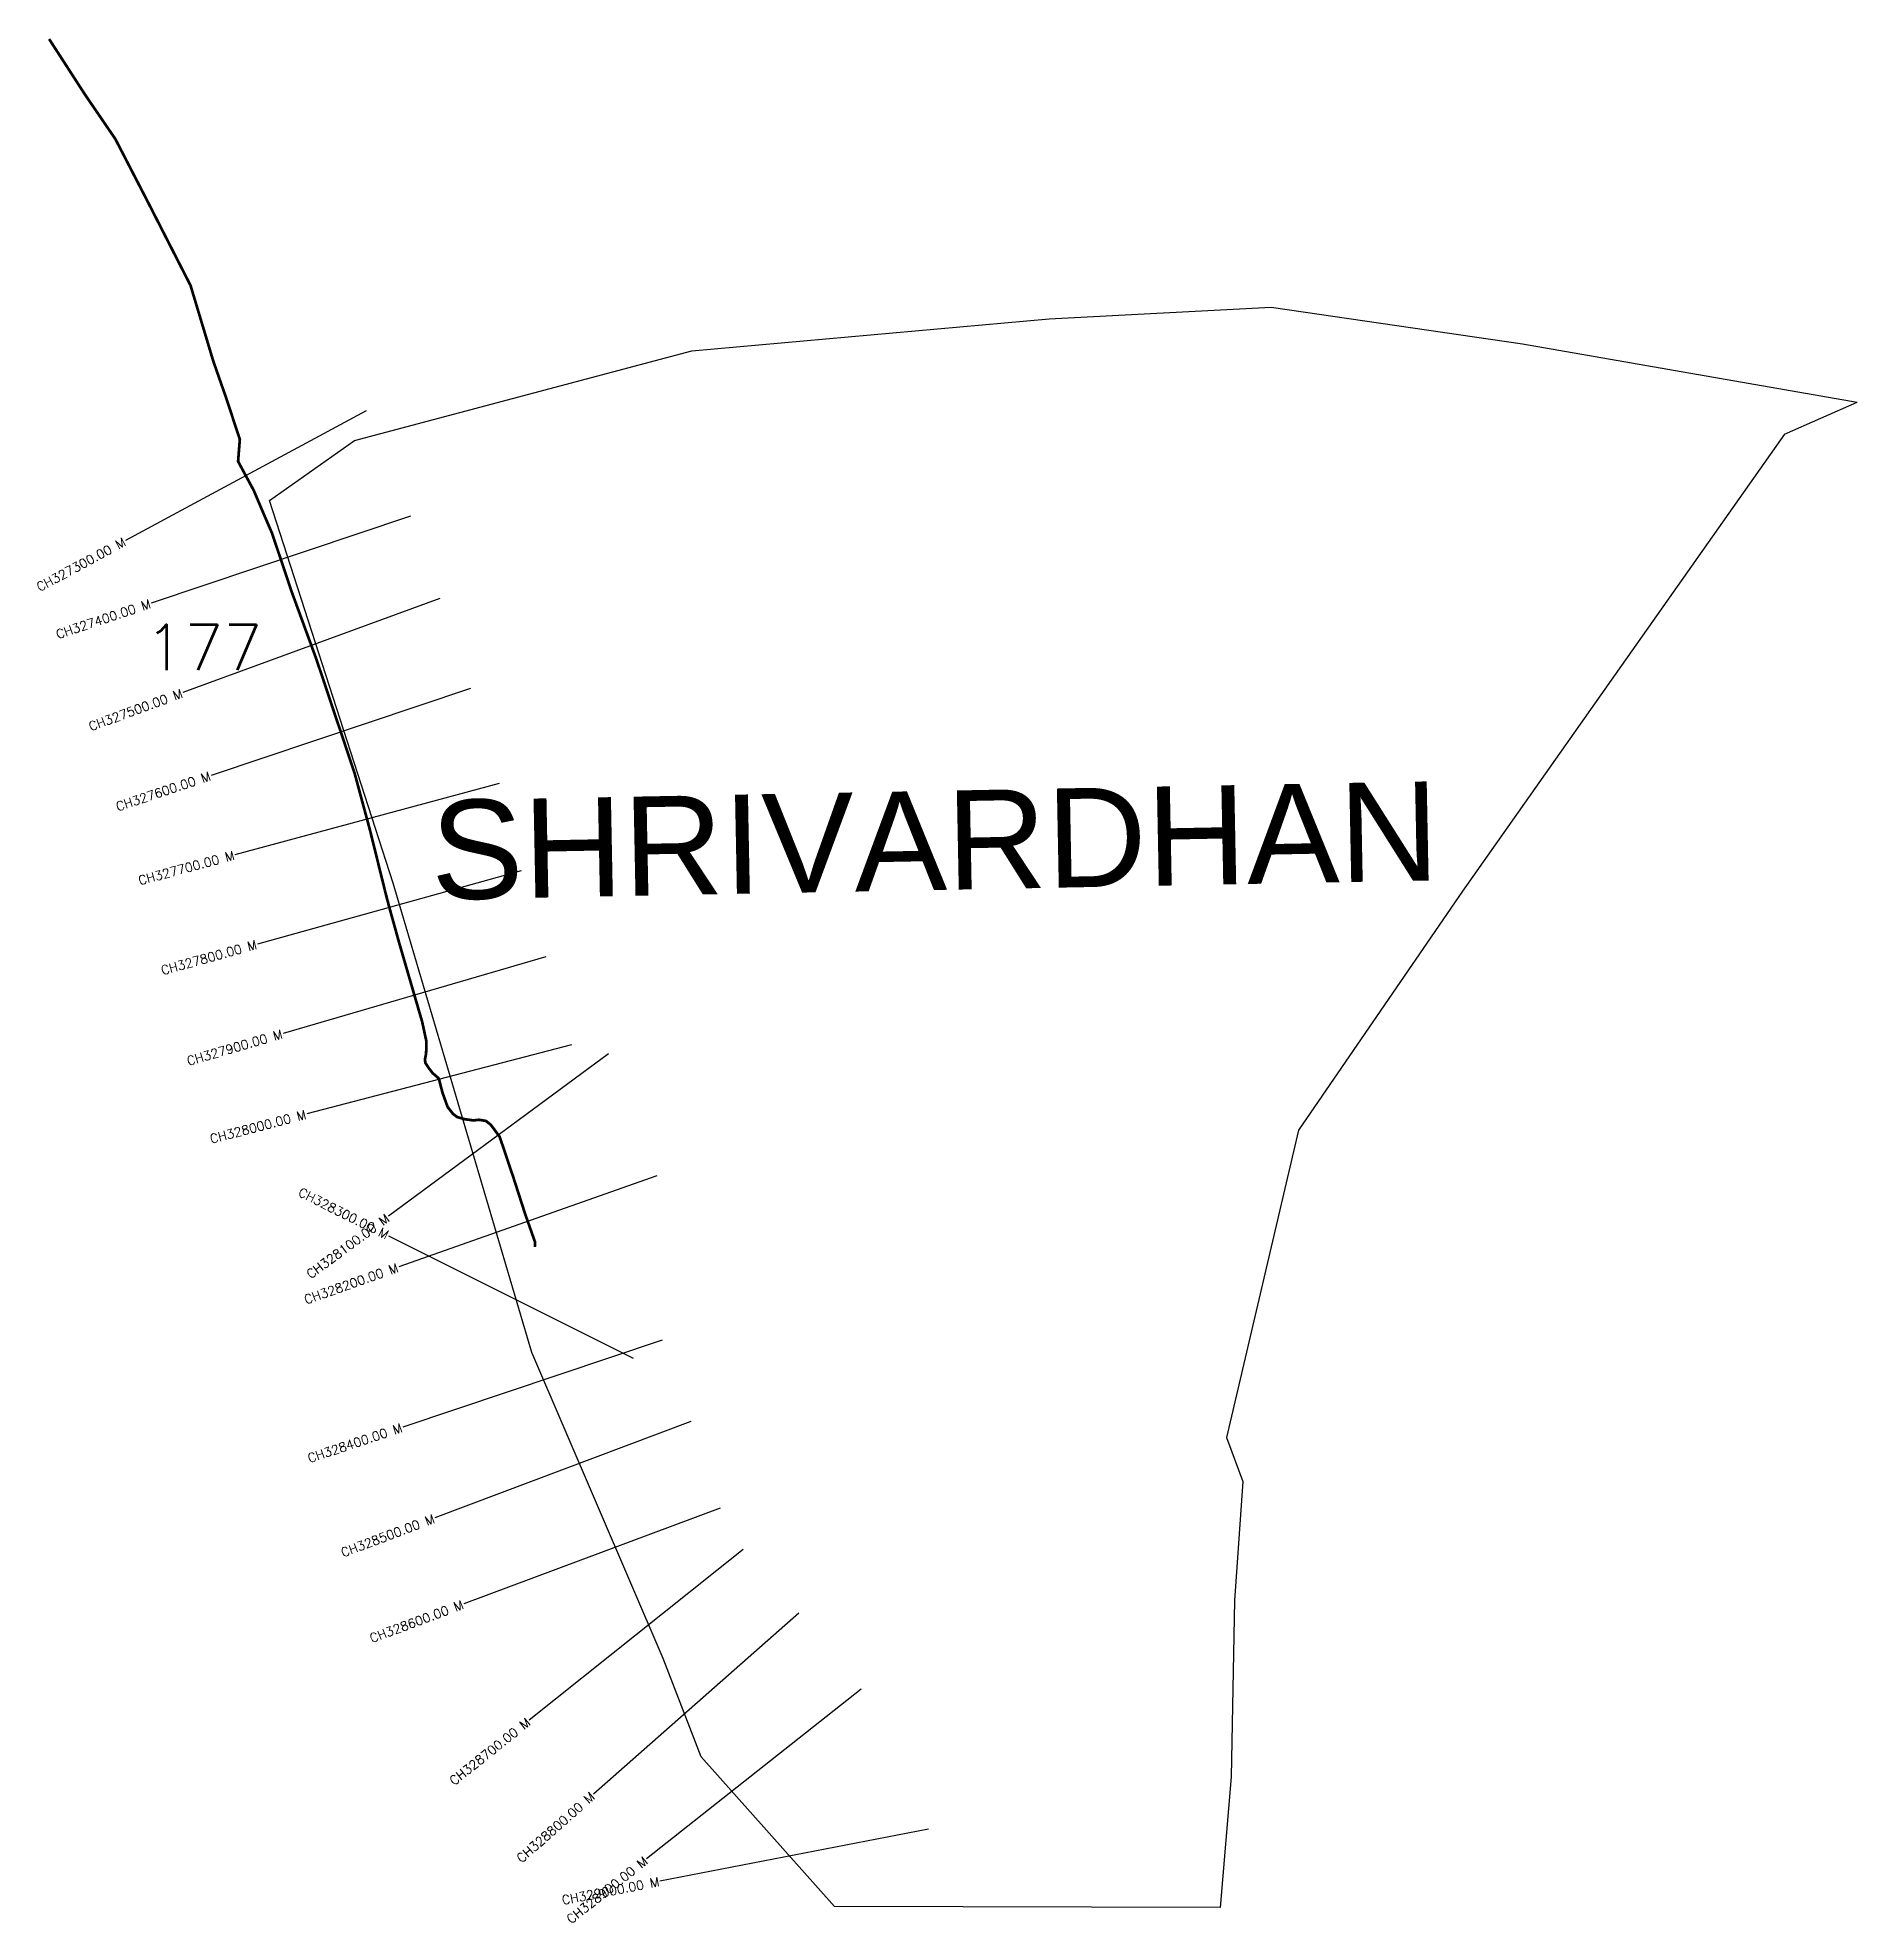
# Model space of a CAD drawing. Header units: metres. Extents: x 289082 to 291077, y 1994851 to 1996918.
import ezdxf
from ezdxf.enums import TextEntityAlignment as Align

# ---------------------------------------------------------------- set-up
doc = ezdxf.new("R2010")
doc.units = ezdxf.units.M
doc.header["$MEASUREMENT"] = 0
for name, color, linetype in [('ARTIFICIALLY PROTECTED', 4, 'Continuous'), ('CS', 134, 'Continuous'), ('CSMark', 6, 'Continuous'), ('village', 3, 'Continuous'), ('VILLAGE NAME', 250, 'Continuous')]:
    doc.layers.add(name, color=color, linetype=linetype)
doc.styles.get("Standard").update_dxf_attribs({"font": 'simplex.shx'})

msp = doc.modelspace()

# ---------------------------------------------------------------- linework, layer by layer
at = {"color": 6, "flags": 128}
msp.add_lwpolyline([(290997, 1996483), (291076.9, 1996518)], dxfattribs=at)
at = {"layer": 'ARTIFICIALLY PROTECTED', "flags": 128}
msp.add_lwpolyline([(289094.3, 1996916.4, 3, 3, 0), (289133.5, 1996855.7, 3, 3, 0), (289167, 1996806.6, 3, 3, 0), (289203.6, 1996735.7, 3, 3, 0), (289249.4, 1996646, 3, 3, 0), (289274.2, 1996563.4, 3, 3, 0), (289287.7, 1996524.8, 3, 3, 0), (289303.4, 1996477.4, 3, 3, 0), (289301.5, 1996453.1, 3, 3, 0), (289318.6, 1996421.4, 3, 3, 0), (289329.6, 1996395.5, 3, 3, 0), (289338.9, 1996373.9, 3, 3, 0), (289359.6, 1996311.9, 3, 3, 0), (289387.3, 1996236.3, 3, 3, 0), (289429.2, 1996111.3, 3, 3, 0), (289446.3, 1996048, 3, 3, 0), (289463, 1995980.4, 3, 3, 0), (289466.7, 1995966.2, 3, 3, 0), (289478.1, 1995925.1, 3, 3, 0), (289503.3, 1995838.6, 3, 3, 0), (289507.9, 1995817.3, 3, 3, 0), (289507.9, 1995809.6, 3, 3, 0), (289507.6, 1995803.2, 3, 3, 0), (289506.4, 1995797.5, 3, 3, 0), (289506.8, 1995793.5, 3, 3, 0), (289510.3, 1995788.1, 3, 3, 0), (289514.8, 1995782.2, 3, 3, 0), (289521.6, 1995776.3, 3, 3, 0), (289525.6, 1995760.8, 3, 3, 0), (289531.2, 1995745.1, 3, 3, 0), (289537.2, 1995737.4, 3, 3, 0), (289541.7, 1995734, 3, 3, 0), (289549.7, 1995731.7, 3, 3, 0), (289559.7, 1995730.3, 3, 3, 0), (289565.5, 1995731, 3, 3, 0), (289573.3, 1995729.7, 3, 3, 0), (289578.7, 1995725.4, 3, 3, 0), (289588.3, 1995712.4, 3, 3, 0), (289603.4, 1995667.6, 3, 3, 0), (289616.5, 1995626.9, 3, 3, 0), (289626.9, 1995597.4, 3, 3, 0), (289627.2, 1995591.6, 0, 0, 0)], format="xyseb", dxfattribs=at)
at = {"layer": 'CS'}
for p, q in [((289441.9, 1996508.7), (289177.9, 1996366.3)), ((289490.6, 1996393.1), (289206.2, 1996297.8)), ((289522.7, 1996302.8), (289241, 1996199.6)), ((289556.3, 1996204.2), (289271.8, 1996108.8)), ((289587.7, 1996099.9), (289298, 1996021.7)), ((289611.9, 1996003.9), (289322.8, 1995923.7)), ((289638.8, 1995909.7), (289350.8, 1995825.7)), ((289667, 1995813.1), (289376.7, 1995737.4)), ((289707.7, 1995803.2), (289466.3, 1995625.1)), ((289760.5, 1995669.5), (289477.6, 1995569.6)), ((289734.9, 1995469.3), (289466.6, 1995603.5)), ((289766.6, 1995489.1), (289482.1, 1995394)), ((289798, 1995400.2), (289517.3, 1995294.4)), ((289830, 1995304.9), (289548.9, 1995200.1)), ((289855.3, 1995259.6), (289620.8, 1995072.5)), ((289916.2, 1995189.8), (289691.1, 1994991.4)), ((289984.7, 1995106.3), (289749.4, 1994920.3)), ((290058.6, 1994953), (289764.1, 1994895.7))]:
    msp.add_line(p, q, dxfattribs=at)
at = {"layer": 'village', "color": 6}
for points in [[(289429.1, 1996475.9, 0), (289799, 1996574.4, 0), (290190.7, 1996609.5, 0), (290434.2, 1996622.2, 0), (290710, 1996582.2, 0), (291076.9, 1996518, 0)], [(290997, 1996483, 0), (290644.2, 1995981.8, 0), (290464.3, 1995719.6, 0), (290385.2, 1995382.6, 0), (290403.3, 1995334.2, 0), (290393.9, 1995203.8, 0), (290390.2, 1995010.2, 0), (290378.2, 1994866.9, 0), (289955.5, 1994868.2, 0), (289809.1, 1995032.2, 0), (289767.5, 1995140.1, 0), (289623.5, 1995475.6, 0), (289471.6, 1995990.5, 0), (289336, 1996410.4, 0), (289429.1, 1996475.9, 0)]]:
    msp.add_polyline3d(points, dxfattribs=at)

# ---------------------------------------------------------------- texts
at = {"insert": (289199.6, 1996274.3), "char_height": 50, "attachment_point": 1}
msp.add_mtext_dynamic_manual_height_columns('177', width=84.374, gutter_width=1, heights=[74.2], dxfattribs=at)
at = {"layer": 'CSMark'}
for s, rotation, p in [('CH327300.00 M', 28.3475, (289177, 1996365.8)), ('CH327400.00 M', 18.5208, (289205.2, 1996297.4)), ('CH327500.00 M', 20.1215, (289240.1, 1996199.2)), ('CH327600.00 M', 18.5277, (289270.9, 1996108.5)), ('CH327700.00 M', 15.1175, (289297.1, 1996021.4)), ('CH327800.00 M', 15.5057, (289321.8, 1995923.5)), ('CH327900.00 M', 16.2494, (289349.8, 1995825.4)), ('CH328000.00 M', 14.6179, (289375.8, 1995737.1)), ('CH328300.00 M', 333.4174, (289465.7, 1995604)), ('CH328100.00 M', 36.404, (289465.5, 1995624.5)), ('CH328200.00 M', 19.4523, (289476.7, 1995569.3)), ('CH328400.00 M', 18.4771, (289481.1, 1995393.7)), ('CH328500.00 M', 20.6588, (289516.4, 1995294)), ('CH328600.00 M', 20.4562, (289548, 1995199.7)), ('CH328700.00 M', 38.5732, (289620, 1995071.9)), ('CH328800.00 M', 41.3822, (289690.4, 1994990.8)), ('CH328900.00 M', 38.3203, (289748.6, 1994919.7)), ('CH329000.00 M', 11.0134, (289763.1, 1994895.5))]:
    msp.add_text(s, height=10, rotation=rotation, dxfattribs=at).set_placement(p, align=Align.MIDDLE_RIGHT)
at = {"layer": 'VILLAGE NAME', "insert": (289511.7, 1996081.1), "char_height": 108.748, "attachment_point": 1, "rotation": 1.1028}
msp.add_mtext_dynamic_manual_height_columns('{\\fArial|b0|i0|c0|p34;SHRIVARDHAN }', width=1068.399, gutter_width=543.7, heights=[112.5], dxfattribs=at)

doc.saveas('drawing.dxf')
